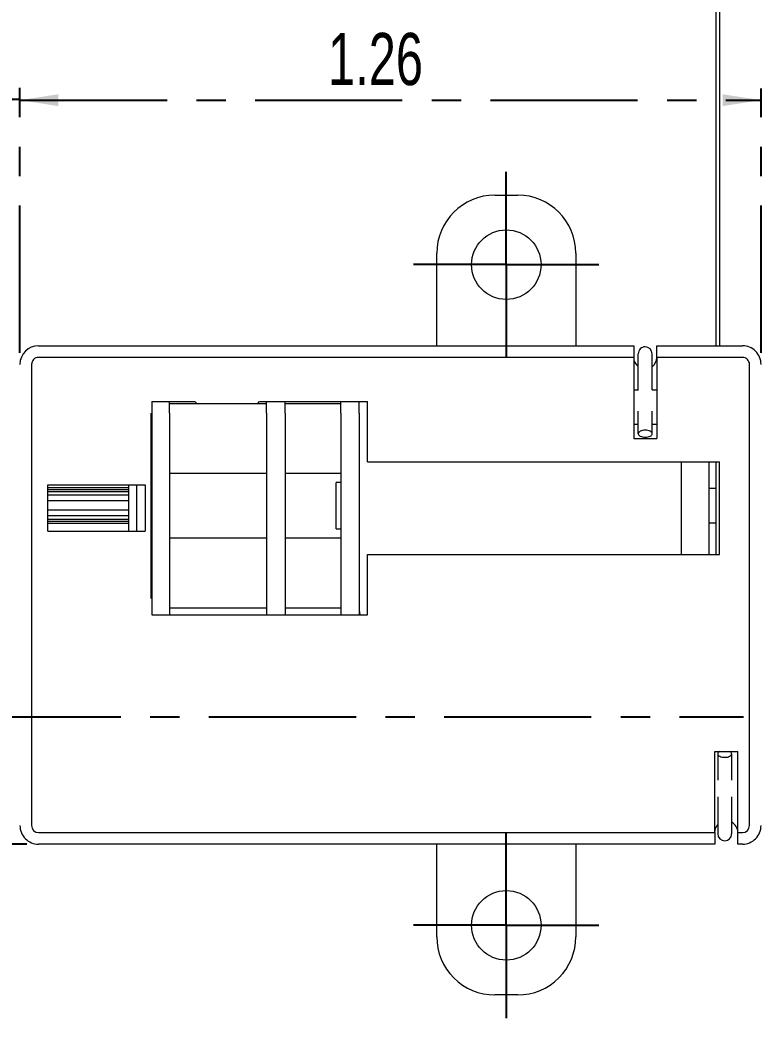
# Paper-space layout '시트4_ENG_with accessory' of a CAD drawing. Header units: inches. Extents: x 0.2 to 16.3, y 0.2 to 11.5.
# Drawn here: x 5.509 to 8.029, y 3.855 to 7.245 of the extents above; entities that cross this region are included whole.
import ezdxf

# ---------------------------------------------------------------- set-up
doc = ezdxf.new("R2010")
doc.units = ezdxf.units.IN
doc.header["$MEASUREMENT"] = 0
doc.linetypes.add('CENTERX2', pattern=[0.8, 0.5, -0.1, 0.1, -0.1])
doc.layers.add('CENTER_LINE', color=7, linetype='CENTERX2')
doc.styles.add('SLDTEXTSTYLE0', font='TXT', dxfattribs={"width": 0.7})
doc.dimstyles.new('SLDDIMSTYLE6', dxfattribs={"dimtxt": 0.177165, "dimasz": 0.13, "dimexe": 0, "dimexo": 0.0625, "dimgap": 0.044291, "dimtad": 1, "dimlfac": 0.5, "dimrnd": 1e-09, "dimzin": 12, "dimdsep": 46, "dimtxsty": 'SLDTEXTSTYLE0', "dimsah": 1, "dimcen": 0.09, "dimadec": 0, "dimazin": 3, "dimtfac": 1, "dimtofl": 0, "dimtmove": 0, "dimatfit": 3, "dimfxl": 1, "dimfrac": 2, "dimtolj": 1, "dimtzin": 12, "dimarcsym": 0})
doc.dimstyles.new('SLDDIMSTYLE7', dxfattribs={"dimtxt": 0.177165, "dimasz": 0.13, "dimexe": 0, "dimexo": 0.0625, "dimgap": 0.044291, "dimtad": 1, "dimlfac": 0.5, "dimrnd": 1e-09, "dimdsep": 46, "dimtxsty": 'SLDTEXTSTYLE0', "dimsah": 1, "dimcen": 0.09, "dimadec": 0, "dimazin": 2, "dimtfac": 1, "dimtofl": 0, "dimtmove": 0, "dimatfit": 3, "dimfxl": 1, "dimfrac": 2, "dimtolj": 1, "dimtzin": 12, "dimarcsym": 0})

# ---------------------------------------------------------------- blocks, each defined once
blk = doc.blocks.new('_D_15')
at = {"layer": 'CENTER_LINE'}
for p, q in [((5.5091, 6.1149), (5.5091, 7.0123)), ((8.0288, 6.1149), (8.0288, 7.0123)), ((5.5091, 6.9729), (8.0288, 6.9729))]:
    blk.add_line(p, q, dxfattribs=at)
for points in [[(5.5091, 6.9729), (5.6391, 6.9529), (5.6391, 6.9929)], [(8.0288, 6.9729), (7.8988, 6.9929), (7.8988, 6.9529)]]:
    blk.add_solid(points, dxfattribs=at)
at = {"layer": 'CENTER_LINE', "insert": (6.5566, 7.2013), "char_height": 0.17717, "attachment_point": 1, "style": 'SLDTEXTSTYLE0'}
blk.add_mtext('1.26', dxfattribs=at)
blk = doc.blocks.new('_D_17')
at = {"layer": 'CENTER_LINE'}
for p, q in [((4.5248, 5.04), (4.5248, 7.0145)), ((5.5091, 6.1149), (5.5091, 7.0145)), ((5.5091, 6.9751), (4.5248, 6.9751))]:
    blk.add_line(p, q, dxfattribs=at)
for points in [[(4.5248, 6.9751), (4.6548, 6.9551), (4.6548, 6.9951)], [(5.5091, 6.9751), (5.3791, 6.9951), (5.3791, 6.9551)]]:
    blk.add_solid(points, dxfattribs=at)
at = {"layer": 'CENTER_LINE', "insert": (4.8046, 7.2035), "char_height": 0.17717, "attachment_point": 1, "style": 'SLDTEXTSTYLE0'}
blk.add_mtext('0.49', dxfattribs=at)
blk = doc.blocks.new('_D_18')
at = {"layer": 'CENTER_LINE'}
for p, q in [((4.8004, 4.8786), (3.6618, 4.8786)), ((3.7011, 4.8786), (3.7011, 4.4456)), ((5.5327, 4.4456), (3.6618, 4.4456))]:
    blk.add_line(p, q, dxfattribs=at)
for points in [[(3.7011, 4.8786), (3.6811, 4.7486), (3.7211, 4.7486)], [(3.7011, 4.4456), (3.7211, 4.5756), (3.6811, 4.5756)]]:
    blk.add_solid(points, dxfattribs=at)
at = {"layer": 'CENTER_LINE', "insert": (3.4727, 4.4497), "char_height": 0.17717, "attachment_point": 1, "rotation": 90, "style": 'SLDTEXTSTYLE0'}
blk.add_mtext('0.22', dxfattribs=at)
blk = doc.blocks.new('SW_CENTERMARKSYMBOL_5')
at = {"layer": 'CENTER_LINE', "color": 0}
for p, q in [((0, 0.1969), (0, 0.315)), ((0, 0), (0, 0.1969)), ((-0.1969, 0), (-0.315, 0)), ((0, 0), (-0.1969, 0)), ((0, 0), (0, -0.1969)), ((0, 0), (0.1969, 0)), ((0.1969, 0), (0.315, 0)), ((0, -0.1969), (0, -0.315))]:
    blk.add_line(p, q, dxfattribs=at)
blk = doc.blocks.new('SW_CENTERMARKSYMBOL_6')
at = {"layer": 'CENTER_LINE', "color": 0}
for p, q in [((0, 0.1969), (0, 0.315)), ((0, 0), (0, 0.1969)), ((-0.1969, 0), (-0.315, 0)), ((0, 0), (-0.1969, 0)), ((0, 0), (0, -0.1969)), ((0, 0), (0.1969, 0)), ((0.1969, 0), (0.315, 0)), ((0, -0.1969), (0, -0.315))]:
    blk.add_line(p, q, dxfattribs=at)
blk = doc.blocks.new('SW_CENTERMARKSYMBOL_8')
at = {"layer": 'CENTER_LINE', "color": 0}
for p, q in [((0, 0.1969), (0, 0.315)), ((0, 0), (0, 0.1969)), ((-0.1969, 0), (-0.315, 0)), ((0, 0), (-0.1969, 0)), ((0, 0), (0, -0.1969)), ((0, 0), (0.1969, 0)), ((0.1969, 0), (2.8139, 0)), ((0, -0.1969), (0, -0.315))]:
    blk.add_line(p, q, dxfattribs=at)

psp = doc.layouts.new('시트4_ENG_with accessory')

# ---------------------------------------------------------------- linework, layer by layer
at = {"color": 7, "linetype": 'Continuous', "lineweight": 18}
for p, q in [((7.8752, 7.3652), (7.8752, 6.1385)), ((7.887, 7.3613), (7.887, 6.1385)), ((7.1233, 6.6503), (7.202, 6.6503)), ((6.9264, 6.1385), (6.9264, 6.4534)), ((7.3989, 6.4534), (7.3989, 6.1385)), ((5.5721, 6.1385), (7.5957, 6.1385)), ((7.5957, 6.1385), (7.5957, 6.0991)), ((7.6744, 6.1385), (7.9658, 6.1385)), ((7.6744, 6.0991), (7.6744, 6.1385)), ((7.6114, 6.0406), (7.6114, 6.1114)), ((7.6586, 6.0406), (7.6586, 6.1114)), ((5.5485, 6.0755), (5.5485, 4.5086)), ((7.5957, 6.0991), (5.5721, 6.0991)), ((7.5957, 6.0991), (7.5957, 5.8235)), ((7.9658, 6.0991), (7.6744, 6.0991)), ((7.6744, 6.0991), (7.6744, 5.8235)), ((7.9894, 4.5086), (7.9894, 6.0755)), ((7.6114, 5.9889), (7.6114, 6.0406)), ((7.6586, 5.9889), (7.6586, 6.0406)), ((7.5957, 5.9889), (7.612, 5.9889)), ((7.658, 5.9889), (7.6744, 5.9889)), ((5.9579, 5.9495), (6.1036, 5.9495)), ((5.9579, 5.9495), (5.9579, 5.2251)), ((6.017, 5.9101), (6.017, 5.9495)), ((6.1115, 5.9416), (6.017, 5.9416)), ((6.1036, 5.9495), (6.1115, 5.9416)), ((6.3162, 5.9416), (6.1115, 5.9416)), ((6.3162, 5.9416), (6.324, 5.9495)), ((6.3477, 5.9416), (6.3162, 5.9416)), ((6.324, 5.9495), (6.6902, 5.9495)), ((6.3477, 5.9101), (6.3477, 5.9495)), ((6.4107, 5.9101), (6.4107, 5.9495)), ((6.5996, 5.9416), (6.4107, 5.9416)), ((6.5996, 5.9101), (6.5996, 5.9495)), ((6.6626, 5.9101), (6.6626, 5.9495)), ((6.6902, 5.7448), (6.6902, 5.9495)), ((5.954, 5.9101), (5.954, 5.2802)), ((6.017, 5.9101), (6.017, 5.2802)), ((6.3477, 5.9101), (6.3477, 5.2802)), ((6.4107, 5.9101), (6.4107, 5.2802)), ((6.5996, 5.9101), (6.5996, 5.2802)), ((6.6626, 5.9101), (6.6626, 5.2802)), ((7.6114, 5.8398), (7.6114, 5.9161)), ((7.6586, 5.8398), (7.6586, 5.9161)), ((7.6114, 5.8708), (7.5957, 5.8708)), ((7.6744, 5.8708), (7.6586, 5.8708)), ((7.5957, 5.8235), (7.6744, 5.8235)), ((6.6902, 5.7448), (7.887, 5.7448)), ((7.7571, 5.7448), (7.7571, 5.4298)), ((7.8516, 5.7448), (7.8516, 5.4298)), ((7.8752, 5.7448), (7.8752, 5.4298)), ((7.887, 5.4298), (7.887, 5.7448)), ((6.017, 5.7054), (6.3477, 5.7054)), ((6.4107, 5.7054), (6.5996, 5.7054)), ((5.6036, 5.5086), (5.6036, 5.666)), ((5.6036, 5.666), (5.9343, 5.666)), ((5.8792, 5.6574), (5.8792, 5.666)), ((5.9067, 5.5086), (5.9067, 5.666)), ((5.9343, 5.666), (5.9343, 5.5086)), ((6.5996, 5.6739), (6.5839, 5.6739)), ((6.5839, 5.5164), (6.5839, 5.6739)), ((5.6036, 5.6574), (5.8792, 5.6574)), ((5.6036, 5.6505), (5.8792, 5.6505)), ((5.6036, 5.6437), (5.8792, 5.6437)), ((5.8792, 5.631), (5.6036, 5.631)), ((5.8792, 5.6505), (5.8792, 5.6574)), ((5.8792, 5.6437), (5.8792, 5.6505)), ((5.8792, 5.6347), (5.8792, 5.6437)), ((5.8792, 5.631), (5.8792, 5.6347)), ((5.8792, 5.6306), (5.8792, 5.631)), ((5.8792, 5.6125), (5.8792, 5.6306)), ((7.8752, 5.6542), (7.8516, 5.6542)), ((5.6036, 5.6125), (5.8792, 5.6125)), ((5.8792, 5.5816), (5.8792, 5.6125)), ((5.6036, 5.5816), (5.8792, 5.5816)), ((5.6036, 5.5625), (5.8792, 5.5625)), ((5.8792, 5.563), (5.8792, 5.5816)), ((5.8792, 5.5625), (5.8792, 5.563)), ((5.8792, 5.5586), (5.8792, 5.5625)), ((5.6036, 5.5496), (5.8792, 5.5496)), ((5.6036, 5.5428), (5.8792, 5.5428)), ((5.6036, 5.5359), (5.8792, 5.5359)), ((5.8792, 5.5496), (5.8792, 5.5586)), ((5.8792, 5.5428), (5.8792, 5.5496)), ((5.8792, 5.5359), (5.8792, 5.5428)), ((5.8792, 5.5256), (5.8792, 5.5359)), ((7.8752, 5.5361), (7.8516, 5.5361)), ((5.6036, 5.5086), (5.9343, 5.5086)), ((5.8792, 5.5153), (5.8792, 5.5256)), ((5.8792, 5.5126), (5.8792, 5.5153)), ((5.8792, 5.5086), (5.8792, 5.5126)), ((6.5839, 5.5164), (6.5996, 5.5164)), ((6.3477, 5.4849), (6.017, 5.4849)), ((6.5996, 5.4849), (6.4107, 5.4849)), ((6.6902, 5.2251), (6.6902, 5.4298)), ((6.6902, 5.4298), (7.887, 5.4298)), ((6.017, 5.2802), (6.017, 5.2251)), ((6.3477, 5.2802), (6.3477, 5.2251)), ((6.4107, 5.2802), (6.4107, 5.2251)), ((6.5996, 5.2802), (6.5996, 5.2251)), ((6.6626, 5.2802), (6.6626, 5.2251)), ((5.9579, 5.2251), (6.6902, 5.2251)), ((6.017, 5.2487), (6.3477, 5.2487)), ((6.4107, 5.2487), (6.5996, 5.2487)), ((7.8713, 4.4849), (7.8713, 4.7605)), ((7.8713, 4.7605), (7.95, 4.7605)), ((7.8815, 4.7525), (7.8815, 4.6625)), ((7.9288, 4.7525), (7.9288, 4.6625)), ((7.95, 4.4849), (7.95, 4.7605)), ((7.8815, 4.6059), (7.8815, 4.5517)), ((7.9288, 4.6059), (7.9288, 4.5517)), ((7.8815, 4.5517), (7.8815, 4.4808)), ((7.9288, 4.5517), (7.9288, 4.4808)), ((5.5721, 4.4849), (7.8713, 4.4849)), ((7.8713, 4.4849), (7.8713, 4.4456)), ((7.95, 4.4849), (7.9658, 4.4849)), ((7.95, 4.4456), (7.95, 4.4849)), ((7.8713, 4.4456), (5.5721, 4.4456)), ((6.9264, 4.1306), (6.9264, 4.4456)), ((7.3989, 4.4456), (7.3989, 4.1306)), ((7.9658, 4.4456), (7.95, 4.4456)), ((7.202, 3.9337), (7.1233, 3.9337))]:
    psp.add_line(p, q, dxfattribs=at)
at = {"color": 7, "linetype": 'Continuous', "lineweight": 18, "flags": 128}
for points in [[(7.635, 5.8516), (7.6304, 5.8514), (7.626, 5.8507), (7.6219, 5.8496), (7.6183, 5.8481), (7.6154, 5.8463), (7.6132, 5.8443), (7.6118, 5.8421), (7.6114, 5.8398)], [(7.6114, 5.8398), (7.6118, 5.8375), (7.6132, 5.8353), (7.6154, 5.8332), (7.6183, 5.8314), (7.6219, 5.83), (7.626, 5.8289), (7.6304, 5.8282), (7.635, 5.828)], [(7.6586, 5.8398), (7.6582, 5.8421), (7.6568, 5.8443), (7.6546, 5.8463), (7.6517, 5.8481), (7.6481, 5.8496), (7.644, 5.8507), (7.6396, 5.8514), (7.635, 5.8516)], [(7.635, 5.828), (7.6396, 5.8282), (7.644, 5.8289), (7.6481, 5.83), (7.6517, 5.8314), (7.6546, 5.8332), (7.6568, 5.8353), (7.6582, 5.8375), (7.6586, 5.8398)], [(7.8815, 4.7525), (7.882, 4.7502), (7.8833, 4.748), (7.8855, 4.7459), (7.8885, 4.7441), (7.892, 4.7427), (7.8961, 4.7416), (7.9006, 4.7409), (7.9052, 4.7407)], [(7.9052, 4.7407), (7.9098, 4.7409), (7.9142, 4.7416), (7.9183, 4.7427), (7.9219, 4.7441), (7.9248, 4.7459), (7.927, 4.748), (7.9283, 4.7502), (7.9288, 4.7525)], [(7.8713, 4.4849), (7.8743, 4.5), (7.8815, 4.5114)]]:
    psp.add_lwpolyline(points, dxfattribs=at)
at = {"color": 7, "linetype": 'Continuous', "lineweight": 18}
for centre in [(7.1626, 6.4141), (7.1626, 4.17)]:
    psp.add_circle(centre, 0.1181, dxfattribs=at)
for centre, radius, start, end in [((7.1233, 6.4534), 0.1969, 90, 180), ((7.202, 6.4534), 0.1969, 360, 90), ((5.5721, 6.0755), 0.063, 90.0001, 179.9999), ((7.9658, 6.0755), 0.063, 359.9999, 90.0001), ((7.635, 6.1114), 0.0236, 90.0001, 180.0003), ((7.635, 6.1114), 0.0236, 0, 89.9998), ((5.5721, 6.0755), 0.0236, 89.9996, 180.0002), ((7.6351, 6.0991), 0.0394, 180, 232.9989), ((7.6351, 6.0991), 0.0394, 306.7388, 0.0002), ((7.9658, 6.0755), 0.0236, 359.9998, 90.0004), ((7.8916, 4.7511), 0.0102, 111.6933, 171.9562), ((7.9187, 4.7511), 0.0102, 8.0426, 68.3073), ((7.9107, 4.4849), 0.0394, 359.9992, 62.5862), ((5.5721, 4.5086), 0.063, 180, 270.0001), ((5.5721, 4.5086), 0.0236, 180, 269.9998), ((7.9052, 4.4808), 0.0236, 180, 269.9998), ((7.9052, 4.4808), 0.0236, 270.0001, 0.0003), ((7.9658, 4.5086), 0.063, 269.9997, 0.0002), ((7.9658, 4.5086), 0.0236, 270.0002, 360), ((7.1233, 4.1306), 0.1969, 179.9999, 270), ((7.202, 4.1306), 0.1969, 269.9999, 0.0001)]:
    psp.add_arc(centre, radius, start, end, dxfattribs=at)
psp.add_open_spline([(6.6626, 5.2408), (6.6626, 5.2407), (6.6626, 5.2389), (6.6629, 5.2354), (6.6639, 5.2302), (6.6653, 5.2269), (6.666, 5.2251)], degree=3, knots=[0, 0, 0, 0, 0.02733, 0.332231, 0.642304, 1, 1, 1, 1], dxfattribs=at)

# ---------------------------------------------------------------- block references
at = {"layer": 'CENTER_LINE'}
for name, p in [('SW_CENTERMARKSYMBOL_5', (7.1626, 6.4141)), ('SW_CENTERMARKSYMBOL_8', (5.1548, 4.8786)), ('SW_CENTERMARKSYMBOL_6', (7.1626, 4.17))]:
    psp.add_blockref(name, p, dxfattribs=at)

# ---------------------------------------------------------------- dimensions: what is measured, and where the dimension line sits
for base, p2, dimstyle, picture, middle in [((4.5248, 6.9751), (4.5248, 5.0007), 'SLDDIMSTYLE7', '_D_17', (5.017, 6.9751)), ((8.0288, 6.9729), (8.0288, 6.0755), 'SLDDIMSTYLE6', '_D_15', (6.7689, 6.9729))]:
    dim = psp.add_linear_dim(base=base, p1=(5.5091, 6.0755), p2=p2, dimstyle=dimstyle, dxfattribs=at)
    dim.commit()
    dim.dimension.update_dxf_attribs({"geometry": picture, "text_midpoint": middle, "dimtype": 160})
dim = psp.add_linear_dim(base=(3.7011, 4.4456), p1=(4.8398, 4.8786), p2=(5.5721, 4.4456), angle=90, dimstyle='SLDDIMSTYLE7', dxfattribs=at)
dim.commit()
dim.dimension.update_dxf_attribs({"geometry": '_D_18', "text_midpoint": (3.7011, 4.6621), "dimtype": 160})

doc.saveas('drawing.dxf')
